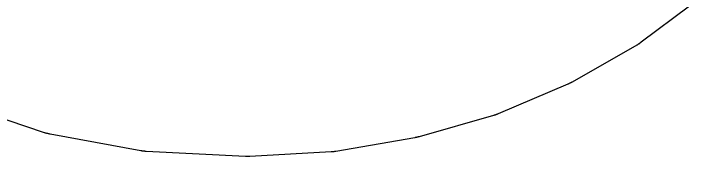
# Model space of a CAD drawing. Header units: millimetres. Extents: x 0 to 300, y 0 to 300.
# Drawn here: x 172.51 to 211.89, y 141.67 to 150 of the extents above; entities that cross this region are included whole.
import ezdxf

# ---------------------------------------------------------------- set-up
doc = ezdxf.new("R2010")
doc.units = ezdxf.units.MM
doc.layers.add('CUT', color=7, linetype='CONTINUOUS')

msp = doc.modelspace()

# ---------------------------------------------------------------- linework, layer by layer
at = {"layer": 'CUT'}
msp.add_lwpolyline([(211.8883, 150.428), (209.0718, 148.3228), (208.9281, 148.223), (208.9268, 148.2222), (208.8994, 148.2048), (208.8876, 148.1975), (208.8731, 148.1886), (208.8612, 148.1815), (208.8333, 148.165), (208.8212, 148.158), (205.0505, 146.0076), (205.0392, 146.0013), (205.0127, 145.9867), (205.0013, 145.9805), (204.9874, 145.9731), (204.9759, 145.9671), (204.949, 145.9532), (204.9375, 145.9474), (204.9241, 145.9408), (204.9125, 145.9351), (204.8852, 145.922), (204.8735, 145.9165), (204.8591, 145.9099), (204.8473, 145.9046), (204.8197, 145.8923), (204.8078, 145.8871), (200.7492, 144.1564), (200.7362, 144.151), (200.7059, 144.1386), (200.6928, 144.1334), (200.6768, 144.1271), (200.6637, 144.1221), (200.6329, 144.1107), (200.6197, 144.1059), (200.6045, 144.1005), (200.5912, 144.0959), (200.5601, 144.0854), (200.5468, 144.081), (200.5305, 144.0758), (200.517, 144.0717), (200.4856, 144.0622), (200.4721, 144.0582), (196.133, 142.8192), (196.1214, 142.816), (196.0944, 142.8087), (196.0828, 142.8057), (196.0687, 142.802), (196.0571, 142.7991), (196.0299, 142.7925), (196.0182, 142.7898), (196.0048, 142.7867), (195.9931, 142.7841), (195.9658, 142.7782), (195.954, 142.7758), (195.9397, 142.7729), (195.9279, 142.7706), (195.9004, 142.7655), (195.8887, 142.7634), (191.2856, 141.9656), (191.2727, 141.9634), (191.2425, 141.9586), (191.2296, 141.9567), (191.2138, 141.9544), (191.2008, 141.9527), (191.1705, 141.9488), (191.1575, 141.9472), (191.1425, 141.9455), (191.1295, 141.9441), (191.0991, 141.9411), (191.0861, 141.9399), (191.0702, 141.9385), (191.0571, 141.9375), (191.0267, 141.9354), (191.0136, 141.9346), (186.2696, 141.6723), (186.2577, 141.6717), (186.2299, 141.6705), (186.218, 141.6701), (186.2035, 141.6697), (186.1916, 141.6694), (186.1637, 141.669), (186.1518, 141.6689), (186.1381, 141.6688), (186.1262, 141.6689), (186.0984, 141.6692), (186.0865, 141.6694), (186.072, 141.6698), (186.06, 141.6701), (186.0323, 141.6712), (186.0204, 141.6717), (180.2309, 141.9654), (180.2162, 141.9663), (180.182, 141.9686), (180.1674, 141.9697), (180.1496, 141.9712), (180.1349, 141.9725), (180.1009, 141.9759), (180.0863, 141.9775), (180.0695, 141.9794), (180.055, 141.9812), (180.021, 141.9858), (180.0065, 141.9878), (179.9888, 141.9905), (179.9743, 141.9927), (179.9405, 141.9984), (179.9261, 142.0009), (174.64, 142.9691), (174.6242, 142.9722), (174.5873, 142.9796), (174.5715, 142.9829), (174.5524, 142.9872), (174.5366, 142.9908), (174.5001, 142.9995), (174.4844, 143.0034), (174.4666, 143.008), (174.451, 143.0122), (174.4148, 143.0222), (174.3993, 143.0267), (174.3804, 143.0323), (174.365, 143.037), (174.3292, 143.0484), (174.3139, 143.0534), (169.0246, 144.8321)], dxfattribs=at)

doc.saveas('drawing.dxf')
